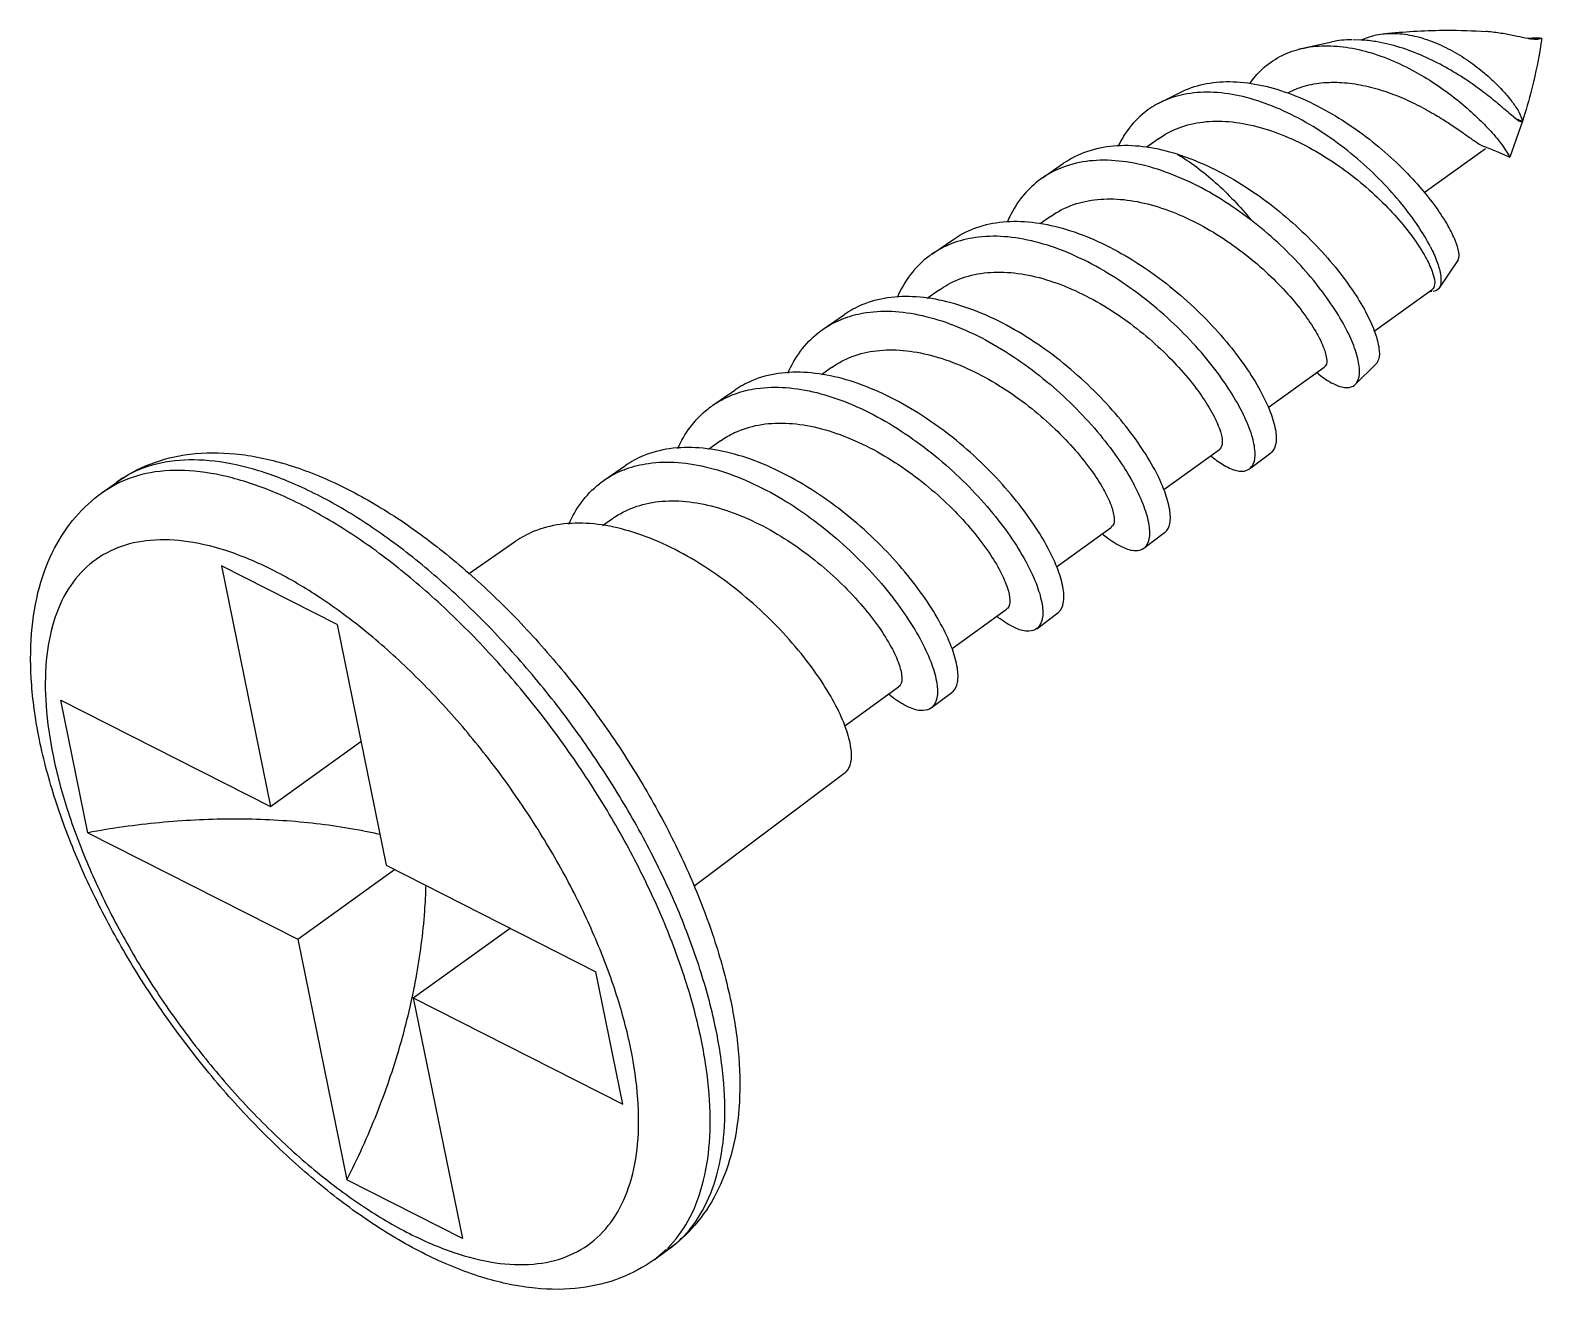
# Model space of a CAD drawing. Header units: millimetres. Extents: x 1367 to 2763, y -1119 to 322.
# Drawn here: x 1628.61 to 1637.57, y -47.04 to -39.57 of the extents above; entities that cross this region are included whole.
import ezdxf

# ---------------------------------------------------------------- set-up
doc = ezdxf.new("R2010")
doc.units = ezdxf.units.MM
doc.layers.add('02___PRT_ALL_AXES', color=7, linetype='Continuous')

msp = doc.modelspace()

# ---------------------------------------------------------------- linework, layer by layer
at = {"color": 7, "linetype": 'Continuous'}
for p, q in [((1636.497411835262, -39.62946248111075), (1636.448448173971, -39.62799813809119)), ((1635.465072383558, -39.94874201527097), (1635.445502618277, -39.95242239907054)), ((1637.412475171492, -40.09575190159057), (1637.385105005254, -40.0731746010506)), ((1637.401715800072, -40.08717674983086), (1637.413291852608, -40.09437282637094)), ((1637.416309222761, -40.09871668103062), (1637.412475171492, -40.09575190159057)), ((1637.417454656075, -40.09680359367115), (1637.451617610357, -40.11023184723092)), ((1637.430703730417, -40.05446127805101), (1637.45293969052, -40.10676180083112)), ((1635.296582032192, -40.21428488779094), (1635.226244281082, -40.26492825107107)), ((1636.870529046857, -40.53370730203056), (1637.234660439492, -40.27153175323076)), ((1637.334043829753, -40.25403641865068), (1637.378619897579, -40.32261740925117)), ((1637.378236614117, -40.32373745781086), (1637.377882040273, -40.32380687347052)), ((1634.656685460846, -40.67501208419066), (1634.594445882503, -40.71982474285085)), ((1634.087641508762, -40.83009882761081), (1634.072082820036, -40.83582735057104)), ((1633.998273104815, -41.1099297792511), (1633.925678520514, -41.16219806689088)), ((1636.574870755772, -41.3553374697907), (1636.917904976995, -41.10835193633056)), ((1636.915761140794, -41.11982672923119), (1636.906406879592, -41.11888900187085)), ((1633.358376533455, -41.57065697311106), (1633.298260125877, -41.61394094293087)), ((1635.946163013963, -41.80800867773115), (1636.278008405636, -41.56907913273096)), ((1632.699961060855, -42.00557686527065), (1632.629770744032, -42.05611407433094)), ((1635.32706564408, -42.29290128427118), (1635.656717702579, -42.0555509436312)), ((1629.124026612546, -42.259112553271), (1629.034452514308, -42.31337033147082)), ((1632.060064489495, -42.46630405913061), (1632.00215572038, -42.50799852489081)), ((1634.691440694856, -42.75055289881107), (1635.016821131205, -42.51627814003092)), ((1634.072321590189, -43.23546120255111), (1634.39552718457, -43.00275233599081)), ((1633.436634588776, -43.69315749823102), (1633.755630613225, -43.46347952985076)), ((1632.306474283694, -46.85782856283055), (1632.381269338577, -46.7950880380705))]:
    msp.add_line(p, q, dxfattribs=at)
msp.add_lwpolyline([(1637.227463433308, -40.26153594645081), (1637.297478408851, -40.28753591223108), (1637.377881979315, -40.32380702333069)], dxfattribs=at)
for points, start_tangent, end_tangent in [([(1636.627570764678, -39.59293962807055), (1636.739694860974, -39.59345062781119), (1636.85638321282, -39.61740104219086), (1636.970581145455, -39.66051221073087), (1637.081652653061, -39.71993466745107), (1637.183182467772, -39.78982639965136), (1637.269910391849, -39.86302480799054), (1637.34109441001, -39.93514090708993), (1637.394801028545, -40.00048683684997), (1637.430703730417, -40.05446127805101)], (0.993893830685443, 0.1103406240938315), (0.5004598357083367, -0.8657597546910949)), ([(1637.490194764592, -39.62191528767107), (1637.484956809617, -39.62100549523109), (1637.421836633591, -39.60833228715103), (1637.348171518031, -39.59368393697093), (1637.264099725296, -39.5817477479909), (1637.23737113257, -39.57947943147099)], (-0.9859196654974368, 0.1672196554996521), (-0.9976183221317216, 0.06897596209614391)), ([(1636.133410975751, -39.6827063903711), (1636.14115628157, -39.68079852525022), (1636.280530282725, -39.66392419273109), (1636.426729378181, -39.67543025303019), (1636.576111345122, -39.71213483798999), (1636.726196955532, -39.77127922821057), (1636.869839713726, -39.84766159005039), (1636.999586848185, -39.93362393527116), (1637.112476622387, -40.02287994421079), (1637.208092229986, -40.11114249311083), (1637.282357019234, -40.19039681771108), (1637.334043829752, -40.25403641865068)], (0.9692763475315047, 0.2459743119026575), (0.6002367976824284, -0.7998223469670898)), ([(1636.441732871178, -39.628045394791), (1636.322128860956, -39.64010000873066)], (-0.9999323860497306, -0.01162855661260936), (-0.980888079176051, -0.1945728041898899)), ([(1636.496225965143, -39.63040350030985), (1636.521613712167, -39.61904726953071), (1636.625670237619, -39.59315474321079), (1636.627570764678, -39.59293962807055)], (0.8964894892904508, 0.4430650015423775), (0.9938938297646918, 0.1103406323875024)), ([(1637.385105005254, -40.0731746010506), (1637.367304151855, -40.057806358991), (1637.302114538782, -40.00240969559093), (1637.218217703768, -39.93589084971052), (1637.116351290802, -39.86369867761061), (1636.997036543391, -39.79100860201072), (1636.864814755514, -39.72519019161052), (1636.726260572373, -39.673196787851), (1636.58409712035, -39.63930245889048), (1636.497411835262, -39.62946248111075)], (-0.7597978781316936, 0.6501593530716728), (-0.9981180463831766, 0.06132181898990928)), ([(1637.567126439527, -39.61998412059017), (1637.533593128398, -39.6261681950906), (1637.490194764592, -39.62191528767107)], (-0.9037209734707269, -0.4281219477078022), (-0.9859196663605124, 0.1672196504109974)), ([(1637.567126439527, -39.61998412059017), (1637.530071464112, -39.61764483901118), (1637.491118021578, -39.62130103693084), (1637.490234848337, -39.62147093499118)], (-0.9920710168560615, 0.1256785483452939), (-0.9815517339914155, -0.1911967402924167)), ([(1635.836214006012, -39.88771171061069), (1635.908020207331, -39.80443131583013), (1636.015516631909, -39.7277315174905), (1636.133410975751, -39.6827063903711)], (0.5725169681175197, 0.8198928717933357), (0.9692763481231638, 0.2459743095711897)), ([(1635.439422554241, -39.93315143685106), (1635.581128836733, -39.88763617608981), (1635.739369322902, -39.87646134195086), (1635.908751917835, -39.89854915401111), (1636.083654128357, -39.95128084941086), (1636.258254383668, -40.03070981425105), (1636.426773769773, -40.13172137245101), (1636.583753262784, -40.24826041039012), (1636.724324419272, -40.37362274539112), (1636.844408840006, -40.50074515561062), (1636.940905929215, -40.62251873477067), (1637.011864695094, -40.7321399226912)], (0.9031608452612688, 0.4293023265566477), (0.4954571291599593, -0.8686323924218872)), ([(1636.90721981167, -40.85490512801107), (1636.835758001332, -40.73410583443092), (1636.738281259538, -40.60246499281072), (1636.616971712974, -40.46678886335064), (1636.475090592117, -40.33411956049088), (1636.316804959999, -40.21140132231073), (1636.147028959698, -40.10520585525126), (1635.971226237896, -40.02144934001092), (1635.79515107569, -39.965114672391), (1635.624574459761, -39.94003396817072), (1635.465072383558, -39.94874201527102)], (-0.4560145376152347, 0.8899723262459143), (-0.9855638742011976, -0.1693040161057204)), ([(1636.062235121156, -39.94251708995114), (1636.130967889454, -39.91254055859088), (1636.245756791198, -39.88549534725109), (1636.367197203631, -39.88051701075062), (1636.491213176072, -39.89507930827097), (1636.613827586676, -39.92584578978983), (1636.731356366093, -39.96887531003051), (1636.840580041483, -40.01985013315061), (1636.938884548952, -40.07431415173107), (1637.024365012992, -40.12790859623112), (1637.095888339587, -40.17659306325038), (1637.153112647291, -40.21684076278996), (1637.196463904263, -40.24579846205154), (1637.22707238762, -40.2614038359701), (1637.227465053838, -40.26153089693014)], (0.8842237220444217, 0.4670636031354932), (0.9521682449887203, -0.3055742679531447)), ([(1635.294619155763, -40.00574252611068), (1635.199203943986, -40.07052667137111), (1635.100920246732, -40.18145683813111), (1635.05828494719, -40.25519585753102)], (-0.8840119465240334, -0.4674643070896322), (-0.4422431515616207, -0.8968951972760506)), ([(1635.445502618276, -39.95242239907054), (1635.321790188529, -39.99235709949107), (1635.294619155763, -40.00574252611068)], (-0.9797118401418848, -0.2004113526869231), (-0.8840119429005898, -0.4674643139418497)), ([(1635.296582072835, -40.21428494367058), (1635.417629788578, -40.14949690713058), (1635.558320528281, -40.11541808019126), (1635.712829099116, -40.11316789419072), (1635.876196234901, -40.1414030625109), (1636.043084366981, -40.19743871625076), (1636.208014095544, -40.2773702531108), (1636.365606294952, -40.37624870661159), (1636.510819217634, -40.48830174133093), (1636.639170065835, -40.60719044691075), (1636.746931379391, -40.7262904449309), (1636.831293570336, -40.8389849007707), (1636.89048654821, -40.93895646105079), (1636.923855168301, -41.02046520074998), (1636.931885291931, -41.0786004261106), (1636.917873336213, -41.10831084167091)], (0.8115758721938597, 0.5842470399349712), (-0.7923815822909267, -0.6100257601496246)), ([(1637.451748367013, -40.1118301244511), (1637.445259698251, -40.11445918701099), (1637.432064898639, -40.10954207721068), (1637.416323876015, -40.09869707223004)], (-0.7433027458598807, -0.6689551763736953), (-0.8010504554980299, 0.5985968323892125)), ([(1635.408664444556, -40.30679851785078), (1635.225641823555, -40.26478997347078), (1635.050719961051, -40.25669773921015), (1634.888425142133, -40.28533656433081), (1634.747216445634, -40.35093201353027), (1634.733503541887, -40.36010041023076)], (-0.9545151263735773, 0.2981624951667025), (-0.8227285996028629, -0.5684343861832359)), ([(1635.408664444556, -40.30679851785078), (1635.586722622851, -40.37585166905149), (1635.763277773927, -40.46977753657086), (1635.933174650293, -40.58396262443159), (1636.091530284808, -40.71302446943116), (1636.233928999259, -40.85103195821091), (1636.356559726809, -40.99170610409101), (1636.456377104019, -41.1286658631908), (1636.531233118897, -41.2556888324101), (1636.579966165962, -41.3669730853311), (1636.602417561232, -41.45730827931095), (1636.599467333457, -41.52231888589097), (1636.583888837813, -41.54973103833061)], (0.9545151262982065, -0.2981624954079888), (-0.6783432008373574, -0.734745195205609)), ([(1635.408664444556, -40.30679851785078), (1635.520722696433, -40.38186889349015), (1635.632638827686, -40.47347636077109), (1635.741827824451, -40.57950499301069), (1635.845767667378, -40.69750576793047)], (0.859423937707284, -0.5112636260244869), (0.6324280312026439, -0.7746191227623728)), ([(1634.742243349152, -40.37880925775062), (1634.627052210482, -40.43411540317118), (1634.607862518103, -40.44678014797057)], (-0.9436799312968033, -0.3308597697932781), (-0.8227650235506262, -0.5683816640442736)), ([(1635.845767667378, -40.69750576793047), (1635.666494358163, -40.57298326107093), (1635.479224290735, -40.47051272941064), (1635.289851545276, -40.3954383253307), (1635.104348345041, -40.35199562837067), (1634.928522339054, -40.34314950179089), (1634.767810712299, -40.37048138769057), (1634.742243349152, -40.37880925775062)], (-0.7922642771111883, 0.6101781012241315), (-0.943679929567282, -0.3308597747262274)), ([(1634.607862518103, -40.44678014797057), (1634.510278380017, -40.53271636167062), (1634.420556989724, -40.66355171087071), (1634.399521842562, -40.70785817039075)], (-0.822765020500836, -0.5683816684590199), (-0.3980255992282999, -0.9173743087524051)), ([(1634.656701158041, -40.67503389771082), (1634.727974419096, -40.63197587105071), (1634.861345079458, -40.58568841727026), (1635.010159800884, -40.57103309479101), (1635.169746431165, -40.58722972483065), (1635.33497437604, -40.63215345260994), (1635.50047971939, -40.7024308812712), (1635.660899942107, -40.79359047542982), (1635.811108000845, -40.90026050339088), (1635.946435540718, -41.01640580069102), (1636.062875505951, -41.13559288007093), (1636.157255393387, -41.25127177241109), (1636.227373609777, -41.35706223393083), (1636.272093119005, -41.44703181777106), (1636.291388368707, -41.51595369161066), (1636.28634358073, -41.55953301517036), (1636.277261579591, -41.56793101717062)], (0.8117178521755294, 0.5840497653963622), (-0.8382601976397764, -0.5452704292852523)), ([(1634.082756220079, -40.80903544327111), (1634.183396872227, -40.75396938119093), (1634.333980282019, -40.71215483439107), (1634.501253023416, -40.70547525669065), (1634.680309990675, -40.73304577305078), (1634.865823094376, -40.79267152883119), (1635.052227291038, -40.88094210921111), (1635.233893981298, -40.99333827507121), (1635.405381230397, -41.12441025575106), (1635.561667862195, -41.26801284129067), (1635.698317787006, -41.41752949933084), (1635.811627138748, -41.56609528297133), (1635.898797988025, -41.70688491503108), (1635.9580534677, -41.83339465946972), (1635.988688430552, -41.93967842455095), (1635.991089721144, -42.0205478487909), (1635.966740082272, -42.07180351717113), (1635.960877752113, -42.07651589535101)], (0.8234864887493675, 0.5673358818612109), (-0.8174247482429681, -0.5760353990510656)), ([(1636.46042540935, -41.67147515857107), (1636.479589432485, -41.64131377363071), (1636.486218857891, -41.57468307377064), (1636.467593375717, -41.48339091447065), (1636.42288508312, -41.37165355348986), (1636.352247987924, -41.24448664247097), (1636.256778862116, -41.10745795793059), (1636.138500310255, -40.96653660401023), (1636.000290640011, -40.82786309421056), (1635.845767667378, -40.69750576793047)], (0.7138844174095151, 0.7002635493725754), (-0.792264277896141, 0.6101781002049373)), ([(1637.070521532303, -40.93133750245113), (1637.071993144818, -40.92956163351062), (1637.075320171432, -40.88863313015065), (1637.05560307853, -40.820972173271), (1637.011864695094, -40.7321399226912)], (0.6717768856640212, 0.7407535459837832), (-0.4954571288605395, 0.8686323925926726)), ([(1634.072082820035, -40.83582735057109), (1633.95374621648, -40.89802204711111)], (-0.9334291416574867, -0.3587618116586098), (-0.8234657818222579, -0.5673659367355938)), ([(1635.835260164902, -42.1702732211711), (1635.857750658389, -42.14234736643027), (1635.868149690162, -42.07253007401061), (1635.849380466861, -41.97386862541055), (1635.80051217242, -41.85152056175104), (1635.721825723238, -41.71159040219106), (1635.61480572899, -41.56090044449127), (1635.482089834906, -41.40672167995115), (1635.327359704948, -41.25647079173075), (1635.155176793043, -41.11739728781151), (1634.970802391653, -40.99630220361087), (1634.780009336616, -40.89927887467036), (1634.58883658205, -40.83145122013104), (1634.403322139776, -40.79676111425113), (1634.22927892932, -40.79782547331058), (1634.087641508762, -40.83009882761155)], (0.7828694569859347, 0.6221859957589433), (-0.9431762514393642, -0.3322928809360645)), ([(1633.95374621648, -40.89802204711111), (1633.936434564537, -40.91045673395104), (1633.826152938512, -41.01993901181118), (1633.746478088964, -41.15555691685142)], (-0.8234657805259663, -0.5673659386170102), (-0.4048684699005883, -0.9143749351772262)), ([(1636.90721981167, -40.85490512801107), (1636.946124117916, -40.94270763719078), (1636.966538087748, -41.01662981853099), (1636.968245602758, -41.07227229297075), (1636.957461199643, -41.1013508454306)], (0.4560145361081158, -0.8899723270181494), (-0.5818187676296562, -0.81331846261714)), ([(1633.998278969673, -41.10993793773093), (1634.10104019926, -41.05231367909062), (1634.242710840473, -41.01285071255063), (1634.399488830189, -41.00650454794993), (1634.566312738352, -41.0321123605903), (1634.737690234054, -41.08710433341196), (1634.907941460733, -41.16762048683063), (1635.071450120252, -41.26868412265128), (1635.222911122902, -41.38442415279098), (1635.357563893972, -41.50833632305114), (1635.471401108508, -41.63357176219108), (1635.561343638815, -41.75324000901082), (1635.625374163537, -41.86071314687126), (1635.662623548014, -41.94991760397124), (1635.673406376336, -42.01560076699059), (1635.659204161907, -42.05356072155121), (1635.656642449997, -42.05543432207048)], (0.8118909881274593, 0.5838090641617494), (-0.8402521668038611, -0.5421958098154359)), ([(1636.957461199643, -41.1013508454306), (1636.952712214966, -41.10687892683075), (1636.922655323091, -41.11963379083147)], (-0.581818778779312, -0.8133184546410774), (-0.9961658645349502, -0.08748468629043234)), ([(1635.273274786457, -42.17526364806997), (1635.186047015777, -42.03216922001127), (1635.072331411349, -41.88115306535076), (1634.934127321488, -41.72824539555143), (1634.776085821482, -41.5815540887312), (1634.602679114694, -41.4476761827508), (1634.418971056926, -41.33277289465116), (1634.22992469892, -41.24211132591097), (1634.041863327518, -41.18065556871068), (1633.860312504439, -41.15181380775027), (1633.690671863274, -41.15784412843107), (1633.538161403754, -41.1996046443511), (1633.435373283202, -41.25563495901099)], (-0.4719426436243779, 0.8816292537846243), (-0.8235079583138187, -0.5673047175846555)), ([(1633.309589800956, -41.34240668031077), (1633.411034050695, -41.28691326069122), (1633.440549704137, -41.27540504393062)], (0.8234257047078771, 0.5674240996171526), (0.9410988328374582, 0.3381316117016774)), ([(1633.440549704137, -41.27540504393062), (1633.565222744095, -41.24447718859119), (1633.736752340068, -41.23855989791059), (1633.917179746546, -41.26741682267095), (1634.103881971583, -41.32836815365101), (1634.294899293374, -41.41992289053076), (1634.480979500345, -41.53653822245099), (1634.653311086083, -41.66986370383017), (1634.810224033622, -41.81557236847095), (1634.949643681109, -41.9698477495308), (1635.06481939437, -42.12308494369165), (1635.151437562519, -42.26557236763063)], (0.9410988337754747, 0.3381316090909601), (0.4711572749448698, -0.882049217598726)), ([(1633.100225673079, -41.60365626449118), (1633.175069267344, -41.47329330703053), (1633.280883533756, -41.36359172303116), (1633.309589800956, -41.34240668031077)], (0.4016330872962494, 0.9158006678250915), (0.8234257049248433, 0.5674240993022988)), ([(1633.358393360955, -41.57068036143119), (1633.431734387755, -41.52652270781118), (1633.568572887255, -41.47973982957092), (1633.721429523378, -41.4657809903307), (1633.885455580901, -41.48383558211106), (1634.055326546709, -41.53169758951071), (1634.225475678096, -41.60586526185068), (1634.390337606433, -41.70169712759116), (1634.544591262885, -41.81361735841017), (1634.683391569466, -41.93536144309076), (1634.802579776609, -42.06025133047115), (1634.898863325484, -42.18148793077103), (1634.969957470813, -42.29244823209092), (1635.014682542656, -42.38697394855114), (1635.033012749838, -42.45963923375064), (1635.026074473142, -42.50598571713192), (1635.016118064282, -42.51520961537062)], (0.8117319215481203, 0.584030211153324), (-0.8353841833583754, -0.5496665045231156)), ([(1634.642582773762, -42.64274794297114), (1634.555402610312, -42.49822599935135), (1634.439332712914, -42.34281959693101), (1634.298731802853, -42.18636608967097), (1634.140427283295, -42.03859373853118), (1633.966524555151, -41.90335395567092), (1633.77871518478, -41.78501437269108), (1633.585911412395, -41.6920347034312), (1633.397471743555, -41.63003048149096), (1633.215383972092, -41.60050058881097), (1633.042303942325, -41.60615052925084), (1632.886771433994, -41.64875232873101), (1632.784480142516, -41.70465616155116)], (-0.4679233158479332, 0.8837690707904838), (-0.8234301529166388, -0.5674176444803961)), ([(1636.23430728654, -41.60089389257007), (1636.248271911892, -41.61221200049079), (1636.330093096992, -41.6659316847705), (1636.398509043479, -41.68857164457086), (1636.449474067274, -41.68001100129095), (1636.46042540935, -41.67147515857107)], (0.7690607523171175, -0.6391756873078244), (0.7138844187611855, 0.7002635479946137)), ([(1632.655466773409, -41.79365641789116), (1632.758647011556, -41.73736438925096), (1632.789838028671, -41.72532885071098)], (0.8234248680019484, 0.5674253138131697), (0.9427035014908467, 0.3336316955519924)), ([(1632.789838028671, -41.72532885071098), (1632.914723171335, -41.69487575693108), (1633.088262354351, -41.68948858711099), (1633.270665840194, -41.71933283273063), (1633.459650224736, -41.78178194837062), (1633.652858636887, -41.87524155317112), (1633.840913373809, -41.994019220111), (1634.014913457613, -42.12959885497082), (1634.173490270251, -42.27788781163065), (1634.314247997368, -42.43479737081054), (1634.430379626945, -42.59057770187007), (1634.517570491407, -42.73541009191069)], (0.942703500892678, 0.333631697242167), (0.4671400298364984, -0.8841833477986089)), ([(1632.448029834973, -42.04947913713124), (1632.520005997845, -41.92555282161072), (1632.626890000487, -41.81473217457039), (1632.655466773409, -41.79365641789116)], (0.4106981775091224, 0.9117713567505208), (0.8234248702047056, 0.5674253106166165)), ([(1632.699976821553, -42.00559878293086), (1632.783917433458, -41.95624378131072), (1632.926256506158, -41.91102485981116), (1633.08503003163, -41.90017817589126), (1633.255086552067, -41.92273930933106), (1633.430788880381, -41.9762721105709), (1633.606263990433, -42.05697963267085), (1633.77566270675, -42.15987489043061), (1633.933417737942, -42.2790036945911), (1634.0744886674, -42.40770965765057), (1634.194583113516, -42.53892956539084), (1634.29034435709, -42.66550599753111), (1634.359497236313, -42.78050335453077), (1634.400945982481, -42.87751336625081), (1634.414819762205, -42.95093659761085), (1634.402464071892, -42.9962275966908), (1634.395142514265, -43.00213374185103)], (0.8118456788841686, 0.5838720696155137), (-0.8492001507113247, -0.5280711164529486)), ([(1629.121083867583, -42.25089800023079), (1629.320150436695, -42.14310861205115), (1629.55512630914, -42.08438340311102), (1629.824918088568, -42.08199927783119), (1630.12252587283, -42.14200410067122), (1630.434004386283, -42.26322613915067), (1630.747668315707, -42.43867844001102), (1631.056547649692, -42.66087914115064), (1631.355532375579, -42.92318307679102), (1631.639738685487, -43.21925072443048), (1631.904192228212, -43.54262668677063), (1632.143922208495, -43.88662074351089), (1632.354113911562, -44.24437610623079), (1632.530198804488, -44.60901742927092), (1632.667833464445, -44.97380031159071), (1632.762704671717, -45.33201758855046)], (0.8115333405787152, 0.5843061159436475), (0.2000798223317573, -0.9797796000609996)), ([(1634.015229410746, -43.10775754635119), (1633.926757939239, -42.95983239897112), (1633.809675402262, -42.80202243011047), (1633.668953575492, -42.64435633193182), (1633.509903995196, -42.49473785799057), (1633.333144409676, -42.35621377385189), (1633.143314083216, -42.23568065957079), (1632.949544506314, -42.1413037286909), (1632.759739803375, -42.07784576569111), (1632.574444626596, -42.04686317843164), (1632.399019173528, -42.05184671685095), (1632.242029972658, -42.09418274597112), (1632.137163001803, -42.15120879143069)], (-0.4640360707650927, 0.885816304336793), (-0.823525943041346, -0.5672786098010941)), ([(1635.604995207591, -42.09338510469081), (1635.677997126615, -42.14566283605097), (1635.758989001718, -42.18084985229109), (1635.820296194309, -42.17933822717055), (1635.835260164902, -42.1702732211711)], (0.7728005093241921, -0.6346490154315767), (0.782869456968064, 0.6221859957814293)), ([(1632.674166367716, -45.4963035566501), (1632.585806564755, -45.15759296407066), (1632.456597463249, -44.80471095711061), (1632.289425834176, -44.44554118015094), (1632.088025416545, -44.08810547897167), (1631.856895320008, -43.74038880331102), (1631.601198277428, -43.41015817598998), (1631.326642435895, -43.10478675219065), (1631.039368649253, -42.83110461985109), (1630.745791230314, -42.59522149751149), (1630.452466213719, -42.40240508101135), (1630.165947833236, -42.25696386821176), (1629.892635402975, -42.16214615081071), (1629.638635151503, -42.12007021261172), (1629.409618017474, -42.13167606951095), (1629.210702878095, -42.19670512665095), (1629.121130108287, -42.25096223683079)], (-0.2000798224854498, 0.9797796000296143), (-0.8115918038250977, -0.5842249087157483)), ([(1632.58748877119, -45.55871165129008), (1632.499128986011, -45.22000111204977), (1632.369919866723, -44.86711904666981), (1632.202747739815, -44.5079483019706), (1632.001346755765, -44.15051183878995), (1631.770216049633, -43.80279456369078), (1631.514518702264, -43.47256389573056), (1631.239966424334, -43.16719647751086), (1630.952692787548, -42.89351423341077), (1630.659114352609, -42.65763011793115), (1630.365789168376, -42.46481349823023), (1630.07926991667, -42.31937182315107), (1629.805956975869, -42.22455402955086), (1629.55195595479, -42.18247820565068), (1629.322940718127, -42.19408411081179), (1629.124026612546, -42.25911255327026)], (-0.2000798225238264, 0.9797796000217776), (-0.8938354558014053, -0.4483951136579148)), ([(1632.011349826956, -42.23800366483101), (1632.11556581359, -42.18121037735034), (1632.142204424271, -42.17083038033081)], (0.8234304829254504, 0.5674171655749938), (0.9402084793665028, 0.3405994940209522)), ([(1632.142204424271, -42.17083038033081), (1632.273287075491, -42.13851908351057), (1632.448726676353, -42.13345909109046), (1632.633167341256, -42.16412771148998), (1632.824281337998, -42.22786728429094), (1633.019679636556, -42.32307301463095), (1633.209854895008, -42.44396365676982), (1633.385786029051, -42.58189220235056), (1633.546071111071, -42.73271284305076), (1633.688281278773, -42.89229699175087), (1633.805511069709, -43.05073863321047), (1633.893392186808, -43.19806626591117)], (0.9402084770568456, 0.3405995003966492), (0.4632935837457837, -0.8862048607742955)), ([(1635.332079002102, -42.54892286011034), (1635.335544583176, -42.54623230923119), (1635.362587264673, -42.49543190536986), (1635.362290765384, -42.41399883481074), (1635.332623230111, -42.30505541795071), (1635.273274786457, -42.17526364806997)], (0.8121168653645225, 0.5834948131650377), (-0.4719426425937109, 0.8816292543363479)), ([(1631.801614307893, -42.49788068381065), (1631.874670328914, -42.37128461747079), (1631.982505297397, -42.25928266469157), (1632.011349826956, -42.23800366483101)], (0.4070945067473443, 0.9133860424684279), (0.8234304877704303, 0.5674171585440043)), ([(1635.209950221724, -42.64068828999041), (1635.212461364768, -42.63876248738995), (1635.24046866969, -42.58783899259049), (1635.240538600985, -42.50554887015062), (1635.211017915797, -42.39629737415089), (1635.151437562519, -42.26557236763063)], (0.8096513219224886, 0.5869111831522442), (-0.4711572756589501, 0.8820492172172912)), ([(1628.664899717732, -43.77677321365115), (1628.618617409993, -43.45098007809008), (1628.618149214329, -43.14564193845138), (1628.664729331991, -42.87232268321111), (1628.754029173716, -42.64174013447007), (1628.878839566714, -42.45631381240992), (1629.034406273604, -42.31330609487088)], (-0.2000798226334691, 0.9797795999993875), (0.8115333407665453, 0.5843061156827735)), ([(1632.060082465082, -42.46632904765045), (1632.135517998722, -42.42106078411098), (1632.275829394515, -42.37379156953057), (1632.432731752785, -42.36053828641104), (1632.601199627701, -42.3804595038705), (1632.775714475508, -42.43126766235116), (1632.950506696412, -42.50933231953047), (1633.119808097711, -42.60984177053081), (1633.278103686629, -42.72701585673019), (1633.420371822219, -42.85436056521121), (1633.542302271765, -42.98495319201186), (1633.640482687558, -43.11174553939111), (1633.712545469512, -43.2278719035312), (1633.75726863127, -43.32694833733103), (1633.774626470571, -43.40335020383054), (1633.765787839533, -43.45245590953084), (1633.75496670293, -43.46247983919091)], (0.8117464642869379, 0.584009997960356), (-0.8330299077164863, -0.5532279574008008)), ([(1633.38453739808, -43.57524184125089), (1633.296094938436, -43.4258821298107), (1633.177972182551, -43.26527332733065), (1633.034581885127, -43.10351205319159), (1632.872905744174, -42.95062761423105), (1632.695405758808, -42.81078661121057), (1632.503502967614, -42.68817187549121), (1632.30631859185, -42.59153990213156), (1632.113466003218, -42.52674529969102), (1631.927365567688, -42.49540243374975), (1631.750374821851, -42.50019299059124), (1631.591307939066, -42.54304810935093), (1631.486240117716, -42.60025318417104)], (-0.4602352116857336, 0.8877970206779182), (-0.8234348851568222, -0.567410777044965)), ([(1632.168794338074, -45.60802536267113), (1632.085090479573, -45.29043547969115), (1631.961223843893, -44.95892087729089), (1631.80030407683, -44.62197175439076), (1631.606304373395, -44.28791351471125), (1631.38400153377, -43.96497034297101), (1631.138870634655, -43.66109587833103), (1630.876948994417, -43.38377430445087), (1630.604688538172, -43.13983683703066), (1630.328809509032, -42.9353010408712), (1630.056101855319, -42.77519513299114), (1629.793270465808, -42.66345311619068), (1629.546778568656, -42.6028254116909), (1629.322695763075, -42.59481144245046), (1629.126554758353, -42.63961332897077), (1628.963186903733, -42.73612756317073), (1628.836615830987, -42.88197699207103), (1628.749958877051, -43.07356968737088), (1628.705350368363, -43.30618955233092), (1628.703888943789, -43.57408518367095), (1628.745534740613, -43.87032500013083)], (-0.2000798224100163, 0.9797796000450185), (0.2000798224100163, -0.9797796000450185)), ([(1634.963687844043, -42.55518260375072), (1634.993257096553, -42.57876143391093), (1635.084671399374, -42.635284069151), (1635.15927756462, -42.65517178147059), (1635.209950221724, -42.64068828999041)], (0.7666089643145765, -0.6421142389267915), (0.8096513227789409, 0.5869111819707572)), ([(1634.699789072874, -43.02368834187098), (1634.705507191996, -43.01911007569061), (1634.731935434792, -42.96660550963111), (1634.731233884253, -42.88257136730988), (1634.701147053398, -42.77196997053068), (1634.642582773762, -42.64274794297114)], (0.8148870901101368, 0.5796197291085199), (-0.4679233146740522, 0.8837690714120108)), ([(1634.517570491407, -42.73541009191069), (1634.576352184878, -42.86552644838991), (1634.60634431184, -42.9767051262105), (1634.60673544136, -43.06098628607106), (1634.579944529738, -43.11345980317083), (1634.57448916346, -43.11781040661083)], (0.4671400308792822, -0.8841833472476756), (-0.8143747229030679, -0.5803393926803105)), ([(1634.57448916346, -43.11781040661083), (1634.528536250531, -43.13297725461098), (1634.454715714913, -43.11694996383187), (1634.363790816751, -43.06443677955133), (1634.337889557915, -43.04490788795056)], (-0.8143747216388969, -0.5803393944542877), (-0.7850320830857884, 0.6194551061424775)), ([(1634.070904780725, -43.4960290659709), (1634.07638590769, -43.4916656914105), (1634.104159151618, -43.43763231967068), (1634.104004671353, -43.35174871445099), (1634.074307552691, -43.23990339839122), (1634.015229410746, -43.10775754635119)], (0.8140237829863002, 0.5808315424739542), (-0.4640360713235239, 0.8858163040442582)), ([(1633.893392186808, -43.19806626591117), (1633.952348086175, -43.33016724377046), (1633.982250142195, -43.44326250399092), (1633.982212009177, -43.5292450269709), (1633.954581912032, -43.58309289235001), (1633.948778520025, -43.58773591075112)], (0.4632935853993471, -0.8862048599098394), (-0.8140376655109961, -0.5808120859016346)), ([(1633.948778520025, -43.58773591075112), (1633.902179555567, -43.60346757601098), (1633.826925156936, -43.58795152119058), (1633.734132705991, -43.53535069929069), (1633.696515907977, -43.50682346145038)], (-0.8140376645220998, -0.580812087287623), (-0.7778845021914328, 0.6284072733907421)), ([(1633.438684312895, -43.97083901043118), (1633.44461086949, -43.96609576109051), (1633.473016382915, -43.91128552781049), (1633.473516150777, -43.82396058689108), (1633.443726258607, -43.70920863453046), (1633.38453739808, -43.57524184125089)], (0.8135773708595143, 0.5814566721823048), (-0.4602352122611968, 0.8877970203795973)), ([(1632.306520521851, -46.85789280197093), (1632.107453952754, -46.96568219269091), (1631.872478080324, -47.02440739909071), (1631.602686300866, -47.02679152691087), (1631.305078516605, -46.96678670153062), (1630.993600003181, -46.8455646655907), (1630.679936073727, -46.67011236219003), (1630.371056739757, -46.44791166359084), (1630.07207201387, -46.1856077254107), (1629.787865703947, -45.88954008031089), (1629.52341215869, -45.56616411797143), (1629.283682180954, -45.22217006123117), (1629.073490475355, -44.86441469851059), (1628.897405584946, -44.49977337293001), (1628.759770924989, -44.13499049315078), (1628.664899717732, -43.77677321365115)], (-0.8115333405787152, -0.5843061159436475), (-0.2000798223317573, 0.9797796000609996)), ([(1628.745534740613, -43.87032500013083), (1628.829238601661, -44.18791488311092), (1628.953105237342, -44.51942948551039), (1629.11402500439, -44.85637860841064), (1629.308024705293, -45.19043684809083), (1629.530327544918, -45.51338001729061), (1629.775458444033, -45.8172544819306), (1630.037380084271, -46.09457605835189), (1630.309640540515, -46.33851352323097), (1630.585519569656, -46.54304932193088), (1630.858227225915, -46.70315522981093), (1631.121058615412, -46.81489724661071), (1631.367550512579, -46.87552495111117), (1631.591633315612, -46.88353892035082), (1631.787774320335, -46.83873703129086), (1631.951142177502, -46.7422227970909), (1632.077713247701, -46.59637337073093), (1632.164370204169, -46.40478067543052), (1632.208978710339, -46.17216081047036), (1632.210440134898, -45.90426517659068), (1632.168794338074, -45.60802536267113)], (0.2000798224100163, -0.9797796000450185), (-0.2000798224100163, 0.9797796000450185)), ([(1632.762704671717, -45.33201758855046), (1632.808986979456, -45.65781072665061), (1632.809455175105, -45.96314886375114), (1632.762875057458, -46.23646812153095), (1632.673575215732, -46.46705067027062), (1632.548764822735, -46.65247699233078), (1632.393198115831, -46.79548470733164)], (0.2000798226334691, -0.9797795999993875), (-0.8115333407665453, -0.5843061156827735)), ([(1632.485058622995, -46.71537548731055), (1632.594100149894, -46.56632415473098), (1632.67921763016, -46.35432978319125), (1632.721399374604, -46.10143099511072), (1632.719703040675, -45.8132764456908), (1632.674166367716, -45.4963035566501)], (0.6899482947816503, 0.72385865369414), (-0.2000798215599859, 0.9797796002186024)), ([(1632.386132648629, -46.79029912461067), (1632.507421925991, -46.62873337459052), (1632.592539881232, -46.4167384290098), (1632.63472178061, -46.16383908213095), (1632.633025444163, -45.87568450731135), (1632.58748877119, -45.55871165129008)], (0.7088638632822022, 0.7053453220463232), (-0.2000798233004853, 0.9797795998631769)), ([(1632.393151941178, -46.79542042501078), (1632.467947857112, -46.73267904427109), (1632.485058622995, -46.71537548731055)], (0.8115917348634392, 0.5842250045156857), (0.6899482984012294, 0.7238586502441262))]:
    msp.add_spline(points, degree=3, dxfattribs=dict(at, start_tangent=start_tangent, end_tangent=end_tangent))
at = {"layer": '02___PRT_ALL_AXES', "color": 7, "linetype": 'Continuous'}
for p, q in [((1636.133410612536, -39.68270476731067), (1636.322128792373, -39.64010184261087)), ((1635.294611327474, -40.00572752487079), (1635.439421909068, -39.93315008049069)), ((1637.453541439369, -40.11043944651095), (1637.378237218632, -40.32373795819075)), ((1637.467542597551, -40.06499151861112), (1637.453541439369, -40.11043944651095)), ((1634.607859066244, -40.44677026991076), (1634.733588210256, -40.36003550307106)), ((1633.953743986356, -40.89801423915111), (1634.082749610992, -40.8090191796507)), ((1637.070823563721, -40.93161135509104), (1636.957377344072, -41.10129072617087)), ((1633.309627169445, -41.34236086633069), (1633.435356313457, -41.25562609949105)), ((1636.584174397321, -41.54999452269095), (1636.460625756932, -41.67167916883091)), ((1632.655512089557, -41.79360483557105), (1632.784517714193, -41.7046097760707)), ((1635.835675810486, -42.17079883353085), (1635.960992923334, -42.07668086073073)), ((1632.011395272646, -42.23795146529108), (1632.137124419191, -42.15121669845064)), ((1629.034406273604, -42.31330609487082), (1629.121083867598, -42.25089800023079)), ((1631.206995865439, -42.79286969251052), (1631.486285817395, -42.60020037249063)), ((1635.209975494719, -42.64072384491112), (1635.332109809759, -42.548996276271)), ((1630.428034835095, -43.09394778987064), (1629.74338291509, -42.74640771787097)), ((1629.74338291509, -42.74640771787097), (1630.03462610198, -44.17260916569109)), ((1634.574562787886, -43.11794323591084), (1634.699879900734, -43.02382526311078)), ((1630.428034835095, -43.09394778987064), (1630.71927802197, -44.52014923769076)), ((1633.94886247212, -43.58786824729117), (1634.070996787159, -43.49614067865105)), ((1628.79167606058, -43.54166819237082), (1630.03462610198, -44.17260916569109)), ((1628.952101017851, -44.3272601543307), (1628.79167606058, -43.54166819237082)), ((1630.03462610198, -44.17260916569109), (1630.569643111688, -43.78739552667105)), ((1632.543229233088, -44.64355289233072), (1633.438766878135, -43.97096966295112)), ((1628.952101017851, -44.3272601543307), (1630.195051059265, -44.95820112511058)), ((1630.195051059265, -44.95820112511058), (1630.768647692101, -44.54521005625099)), ((1630.71927802197, -44.52014923769076), (1631.96222806337, -45.15109020847063)), ((1630.195051059265, -44.95820112511058), (1630.486294243594, -46.38440257039099)), ((1630.879702979255, -45.30574119711099), (1631.453299609559, -44.89275013079106)), ((1632.122653018123, -45.93668216789081), (1631.96222806337, -45.15109020847063)), ((1630.879702979255, -45.30574119711099), (1632.122653018123, -45.93668216789081)), ((1630.879702979255, -45.30574119711099), (1631.170946163598, -46.73194264493111)), ((1631.170946163598, -46.73194264493111), (1630.486294243594, -46.38440257039099)), ((1632.306520521852, -46.85789280197093), (1632.393198115831, -46.7954847073309))]:
    msp.add_line(p, q, dxfattribs=at)
for points, start_tangent, end_tangent in [([(1636.627570802775, -39.59294020973118), (1636.656173666582, -39.58989155949087), (1637.003583685487, -39.57167971885065), (1637.237371254501, -39.57947805225058)], (0.993931214087344, 0.1100033711431545), (0.9976158843457159, -0.06901121141608188)), ([(1637.567126439527, -39.61998412059017), (1637.518049910817, -39.87646276181056), (1637.467542597551, -40.06499151861112)], (-0.144973321412343, -0.9894355643894521), (-0.2875607107108492, -0.9577624119036366)), ([(1630.683733457561, -44.33799797639097), (1630.594883332996, -44.31919162335078), (1630.206686738289, -44.26375445965084), (1629.797731127451, -44.24652291931102), (1629.37659365376, -44.26784414159113), (1628.95210101785, -44.3272601543307)], (-0.9754622050305569, 0.2201669515547781), (-0.9833899360431629, -0.1815054646257905)), ([(1630.873482651331, -45.30417229753095), (1630.896522856703, -45.18856700169056), (1630.947933188239, -44.79251030079104), (1630.955872423051, -44.63764769967122)], (0.2098271898858621, 0.9777384877279828), (0.02796637529636438, 0.9996088644328756)), ([(1630.486294243593, -46.38440257039099), (1630.663259419256, -45.99294848157126), (1630.800963479639, -45.59153229685114), (1630.873482651331, -45.30417229753095)], (0.4538337083735068, 0.8910863960043106), (0.2098271882834095, 0.9777384880718765))]:
    msp.add_spline(points, degree=3, dxfattribs=dict(at, start_tangent=start_tangent, end_tangent=end_tangent))

doc.saveas('drawing.dxf')
